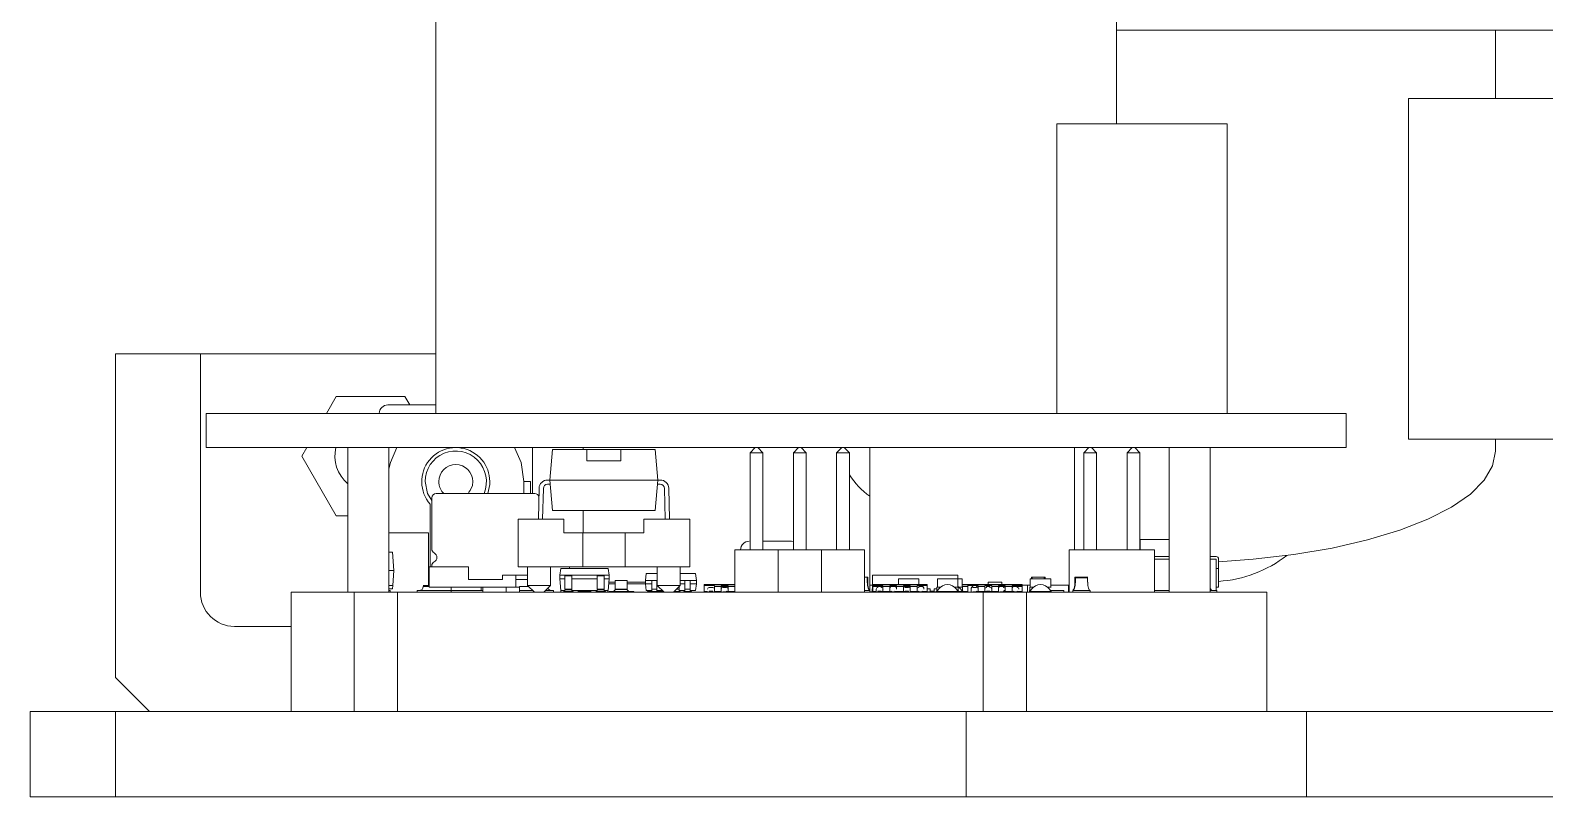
# Model space of a CAD drawing. Header units: millimetres. Extents: x -892 to 1085, y 100 to 1264.
# Drawn here: x 353.1 to 442.1, y 449.1 to 494.1 of the extents above; entities that cross this region are included whole.
import ezdxf

# ---------------------------------------------------------------- set-up
doc = ezdxf.new("R2010")
doc.units = ezdxf.units.MM

msp = doc.modelspace()

# ---------------------------------------------------------------- linework, layer by layer
at = {"color": 7, "linetype": 'Continuous', "lineweight": 15}
for p, q in [((376.97, 508.628), (376.97, 471.628)), ((416.97, 508.628), (416.97, 488.628)), ((457.14, 494.118), (416.97, 494.118)), ((439.24, 490.118), (439.24, 494.118)), ((434.14, 490.118), (434.14, 470.118)), ((457.14, 490.118), (434.14, 490.118)), ((423.47, 488.628), (413.47, 488.628)), ((413.47, 488.628), (413.47, 471.628)), ((423.47, 488.628), (423.47, 471.628)), ((358.14, 475.118), (363.14, 475.118)), ((358.14, 475.118), (358.14, 456.118)), ((363.14, 475.118), (363.14, 461.118)), ((363.14, 475.118), (365.14, 475.118)), ((365.14, 475.118), (376.97, 475.118)), ((371.12, 472.618), (370.548, 471.628)), ((375.161, 472.618), (371.12, 472.618)), ((375.45, 472.118), (375.161, 472.618)), ((376.97, 472.118), (374.145, 472.118)), ((363.47, 471.628), (363.47, 469.628)), ((363.47, 471.628), (430.47, 471.628)), ((430.47, 471.628), (430.47, 469.628)), ((457.14, 470.118), (434.14, 470.118)), ((439.24, 469.403), (439.24, 470.118)), ((363.47, 469.628), (430.47, 469.628)), ((369.393, 469.628), (369.099, 469.118)), ((369.099, 469.118), (371.12, 465.618)), ((371.805, 469.628), (371.805, 461.118)), ((374.215, 469.628), (374.215, 461.118)), ((382.645, 469.628), (382.645, 466.918)), ((383.678, 467.713), (383.834, 469.498)), ((383.834, 469.498), (385.853, 469.498)), ((385.64, 469.628), (385.64, 469.498)), ((387.853, 469.498), (385.853, 469.498)), ((387.853, 469.498), (389.872, 469.498)), ((390.028, 467.713), (389.872, 469.498)), ((395.445, 469.318), (395.745, 469.618)), ((396.195, 469.318), (395.445, 469.318)), ((395.445, 463.618), (395.445, 469.318)), ((395.895, 469.618), (395.745, 469.618)), ((396.195, 469.318), (395.895, 469.618)), ((396.195, 463.618), (396.195, 469.318)), ((397.985, 469.318), (398.285, 469.618)), ((397.985, 463.618), (397.985, 469.318)), ((398.735, 469.318), (397.985, 469.318)), ((398.435, 469.618), (398.285, 469.618)), ((398.735, 469.318), (398.435, 469.618)), ((398.735, 463.618), (398.735, 469.318)), ((400.525, 469.318), (400.825, 469.618)), ((401.275, 469.318), (400.525, 469.318)), ((400.525, 463.618), (400.525, 469.318)), ((400.975, 469.618), (400.825, 469.618)), ((400.84, 469.628), (400.84, 469.618)), ((401.275, 469.318), (400.975, 469.618)), ((401.275, 463.618), (401.275, 469.318)), ((402.47, 469.628), (402.47, 461.548)), ((414.51, 463.618), (414.51, 469.628)), ((415.055, 469.318), (415.355, 469.618)), ((415.805, 469.318), (415.055, 469.318)), ((415.055, 463.618), (415.055, 469.318)), ((415.505, 469.618), (415.355, 469.618)), ((415.505, 469.618), (415.805, 469.318)), ((415.805, 469.318), (415.805, 463.618)), ((417.895, 469.618), (417.595, 469.318)), ((418.345, 469.318), (417.595, 469.318)), ((417.595, 469.318), (417.595, 463.618)), ((418.045, 469.618), (417.895, 469.618)), ((418.345, 469.318), (418.045, 469.618)), ((418.345, 463.618), (418.345, 469.318)), ((420.065, 461.118), (420.065, 469.628)), ((422.475, 461.118), (422.475, 469.628)), ((385.853, 468.848), (385.855, 468.848)), ((385.855, 468.848), (387.852, 468.848)), ((387.852, 468.848), (387.853, 468.848)), ((382.145, 467.618), (382.145, 466.918)), ((382.145, 467.618), (382.545, 467.618)), ((382.545, 467.618), (382.545, 466.918)), ((383.543, 467.713), (383.678, 467.713)), ((383.7, 467.463), (383.543, 467.463)), ((383.834, 465.928), (383.678, 467.713)), ((383.678, 467.713), (390.028, 467.713)), ((389.872, 465.928), (390.028, 467.713)), ((390.163, 467.463), (390.006, 467.463)), ((390.028, 467.713), (390.163, 467.713)), ((376.734, 466.668), (376.734, 463.658)), ((376.984, 466.928), (376.984, 466.918)), ((378.884, 466.928), (376.984, 466.928)), ((378.884, 466.918), (376.984, 466.918)), ((378.884, 466.918), (378.884, 466.928)), ((380.448, 466.928), (380.447, 466.928)), ((381.135, 466.928), (381.135, 466.918)), ((381.264, 466.928), (381.264, 466.918)), ((382.998, 465.418), (383.043, 467.226)), ((383.293, 467.22), (383.248, 465.418)), ((390.459, 465.418), (390.413, 467.22)), ((390.663, 467.226), (390.709, 465.418)), ((371.12, 465.618), (371.805, 465.618)), ((376.645, 466.296), (376.645, 462.618)), ((383.834, 465.928), (389.872, 465.928)), ((385.64, 465.928), (385.64, 464.618)), ((374.215, 464.618), (376.545, 464.618)), ((376.545, 464.618), (376.545, 461.468)), ((381.803, 465.418), (384.503, 465.418)), ((381.803, 462.618), (381.803, 465.418)), ((384.503, 464.618), (384.503, 465.418)), ((384.503, 464.618), (385.603, 464.618)), ((385.603, 464.618), (388.103, 464.618)), ((385.603, 462.618), (385.603, 464.618)), ((388.103, 464.618), (389.203, 464.618)), ((388.103, 462.618), (388.103, 464.618)), ((389.203, 465.418), (389.203, 464.618)), ((389.203, 465.418), (391.903, 465.418)), ((391.903, 465.418), (391.903, 462.618)), ((418.373, 464.218), (418.373, 463.618)), ((420.065, 464.218), (418.373, 464.218)), ((374.42, 463.468), (374.215, 463.468)), ((374.42, 463.468), (374.514, 462.393)), ((395.05, 463.618), (394.55, 463.618)), ((394.55, 463.618), (394.55, 461.118)), ((395.05, 463.618), (396.59, 463.618)), ((397.09, 463.618), (396.59, 463.618)), ((397.09, 461.118), (397.09, 463.618)), ((397.59, 463.618), (397.09, 463.618)), ((397.59, 463.618), (399.13, 463.618)), ((399.63, 463.618), (399.13, 463.618)), ((399.63, 461.118), (399.63, 463.618)), ((400.13, 463.618), (399.63, 463.618)), ((400.13, 463.618), (401.67, 463.618)), ((402.17, 463.618), (401.67, 463.618)), ((402.17, 461.118), (402.17, 463.618)), ((414.2, 463.618), (414.2, 461.118)), ((414.7, 463.618), (414.2, 463.618)), ((414.7, 463.618), (418.7, 463.618)), ((419.2, 463.618), (418.7, 463.618)), ((419.2, 461.118), (419.2, 463.618)), ((419.2, 463.218), (420.065, 463.218)), ((419.2, 463.068), (420.065, 463.068)), ((422.475, 463.218), (422.823, 463.218)), ((422.475, 463.068), (422.823, 463.068)), ((422.823, 463.068), (422.823, 462.518)), ((422.973, 463.068), (422.973, 462.518)), ((374.514, 462.393), (374.215, 462.393)), ((374.514, 462.393), (374.438, 461.518)), ((376.584, 462.618), (376.584, 461.418)), ((376.584, 462.618), (378.884, 462.618)), ((376.734, 462.679), (376.734, 462.618)), ((378.884, 462.618), (378.884, 461.868)), ((381.684, 462.118), (380.884, 462.118)), ((380.884, 461.868), (380.884, 462.118)), ((381.684, 462.118), (382.368, 462.118)), ((381.684, 462.118), (381.684, 461.418)), ((381.803, 462.618), (385.603, 462.618)), ((382.368, 462.618), (382.368, 461.518)), ((383.718, 461.518), (383.718, 462.618)), ((384.26, 462.118), (384.31, 462.518)), ((384.26, 462.118), (387.16, 462.118)), ((384.26, 461.918), (384.26, 462.118)), ((384.26, 461.918), (384.56, 461.918)), ((384.31, 461.218), (384.26, 461.918)), ((384.31, 462.518), (387.11, 462.518)), ((384.56, 461.937), (384.56, 462.093)), ((384.96, 462.093), (384.56, 462.093)), ((384.56, 461.296), (384.56, 461.937)), ((384.844, 462.618), (384.819, 462.518)), ((384.96, 461.937), (384.96, 462.093)), ((384.96, 461.296), (384.96, 461.937)), ((384.96, 461.918), (386.46, 461.918)), ((385.603, 462.618), (388.103, 462.618)), ((386.46, 461.937), (386.46, 462.093)), ((386.86, 462.093), (386.46, 462.093)), ((386.46, 461.296), (386.46, 461.937)), ((386.86, 461.937), (386.86, 462.093)), ((386.86, 461.296), (386.86, 461.937)), ((386.86, 461.918), (387.16, 461.918)), ((387.16, 462.118), (387.11, 462.518)), ((387.11, 461.218), (387.16, 461.918)), ((387.16, 462.118), (387.16, 461.918)), ((388.103, 462.618), (391.903, 462.618)), ((389.29, 461.818), (389.34, 462.218)), ((389.34, 462.218), (389.988, 462.218)), ((389.988, 462.618), (389.988, 461.518)), ((391.338, 461.518), (391.338, 462.618)), ((391.338, 462.218), (392.24, 462.218)), ((392.29, 461.818), (392.24, 462.218)), ((402.341, 462.018), (402.17, 462.018)), ((402.316, 461.968), (402.316, 461.718)), ((402.346, 461.675), (402.346, 461.993)), ((402.366, 461.529), (402.366, 461.993)), ((402.641, 462.128), (407.641, 462.128)), ((402.641, 462.128), (402.641, 461.178)), ((404.16, 461.918), (404.16, 461.568)), ((404.16, 461.918), (405.36, 461.918)), ((405.36, 461.918), (405.36, 461.568)), ((406.446, 461.918), (406.446, 461.418)), ((406.446, 461.918), (407.646, 461.918)), ((407.641, 462.128), (407.641, 461.918)), ((407.646, 461.918), (407.646, 461.418)), ((407.646, 461.918), (407.9, 461.918)), ((407.9, 461.918), (407.9, 461.418)), ((411.907, 461.918), (411.907, 461.418)), ((411.907, 461.918), (413.107, 461.918)), ((411.98, 461.993), (411.98, 461.918)), ((412.755, 462.018), (412.005, 462.018)), ((412.73, 461.968), (412.73, 461.918)), ((412.76, 461.918), (412.76, 461.993)), ((412.78, 461.918), (412.78, 461.993)), ((413.107, 461.918), (413.107, 461.418)), ((414.52, 461.993), (414.52, 461.529)), ((414.54, 461.993), (414.54, 461.686)), ((415.3, 461.993), (414.54, 461.993)), ((415.295, 462.018), (414.545, 462.018)), ((414.57, 461.968), (415.27, 461.968)), ((414.57, 461.718), (414.57, 461.968)), ((415.27, 461.968), (415.27, 461.718)), ((422.823, 461.218), (422.823, 462.518)), ((422.973, 462.518), (422.823, 462.518)), ((422.973, 462.518), (422.973, 461.418)), ((368.47, 454.118), (368.47, 461.118)), ((368.47, 461.118), (372.182, 461.118)), ((372.182, 454.118), (372.182, 461.118)), ((372.182, 461.118), (374.722, 461.118)), ((374.215, 461.518), (374.438, 461.518)), ((374.215, 461.318), (374.42, 461.318)), ((374.215, 461.223), (374.284, 461.223)), ((374.284, 461.118), (374.284, 461.223)), ((374.438, 461.518), (374.42, 461.318)), ((374.722, 454.118), (374.722, 461.118)), ((374.722, 461.118), (409.145, 461.118)), ((375.884, 461.218), (377.884, 461.218)), ((375.884, 461.118), (375.884, 461.218)), ((376.234, 461.518), (376.584, 461.518)), ((376.234, 461.468), (376.584, 461.468)), ((381.684, 461.418), (376.584, 461.418)), ((377.884, 461.418), (377.884, 461.218)), ((377.884, 461.218), (379.745, 461.218)), ((377.884, 461.118), (377.884, 461.218)), ((378.884, 461.868), (380.884, 461.868)), ((379.645, 461.218), (379.645, 461.418)), ((379.745, 461.218), (379.745, 461.418)), ((379.745, 461.118), (379.745, 461.218)), ((381.109, 461.118), (381.109, 461.418)), ((381.684, 461.868), (382.368, 461.868)), ((381.684, 461.418), (381.884, 461.418)), ((382.418, 461.468), (381.884, 461.468)), ((381.884, 461.468), (381.884, 461.218)), ((381.884, 461.218), (382.668, 461.218)), ((381.884, 461.218), (381.884, 461.118)), ((382.368, 461.518), (382.768, 461.118)), ((382.368, 461.518), (383.718, 461.518)), ((383.318, 461.118), (383.718, 461.518)), ((383.418, 461.218), (383.884, 461.218)), ((383.884, 461.118), (383.884, 461.218)), ((384.31, 461.218), (384.548, 461.218)), ((384.329, 461.118), (384.329, 461.218)), ((384.485, 461.168), (385.035, 461.168)), ((384.96, 461.296), (384.56, 461.296)), ((384.96, 461.274), (384.56, 461.274)), ((384.56, 461.268), (384.56, 461.274)), ((384.96, 461.268), (384.56, 461.268)), ((384.56, 461.265), (384.56, 461.268)), ((384.96, 461.274), (384.96, 461.296)), ((384.96, 461.268), (384.96, 461.274)), ((384.96, 461.265), (384.96, 461.268)), ((384.973, 461.218), (386.448, 461.218)), ((385.035, 461.118), (385.035, 461.168)), ((385.329, 461.118), (385.329, 461.218)), ((385.329, 461.168), (385.435, 461.168)), ((385.985, 461.168), (385.435, 461.168)), ((385.435, 461.118), (385.435, 461.168)), ((385.933, 461.218), (386.019, 461.168)), ((385.985, 461.168), (385.985, 461.118)), ((385.985, 461.168), (386.091, 461.168)), ((386.091, 461.118), (386.091, 461.218)), ((386.385, 461.168), (386.935, 461.168)), ((386.86, 461.296), (386.46, 461.296)), ((386.86, 461.274), (386.46, 461.274)), ((386.46, 461.268), (386.46, 461.274)), ((386.86, 461.268), (386.46, 461.268)), ((386.46, 461.265), (386.46, 461.268)), ((386.86, 461.274), (386.86, 461.296)), ((386.86, 461.268), (386.86, 461.274)), ((386.86, 461.265), (386.86, 461.268)), ((386.873, 461.218), (387.11, 461.218)), ((386.935, 461.118), (386.935, 461.168)), ((387.091, 461.218), (387.091, 461.118)), ((387.119, 461.168), (387.119, 461.118)), ((387.139, 461.618), (387.519, 461.618)), ((387.146, 461.718), (387.519, 461.718)), ((388.619, 461.168), (387.162, 461.168)), ((387.419, 461.168), (387.519, 461.268)), ((387.519, 461.68), (387.519, 461.808)), ((387.519, 461.808), (388.219, 461.808)), ((387.519, 461.405), (387.519, 461.68)), ((387.519, 461.358), (387.519, 461.405)), ((387.519, 461.308), (387.519, 461.358)), ((387.519, 461.277), (387.519, 461.308)), ((388.219, 461.308), (387.519, 461.308)), ((387.519, 461.268), (387.519, 461.277)), ((387.519, 461.277), (388.219, 461.277)), ((388.219, 461.68), (388.219, 461.808)), ((388.219, 461.718), (389.29, 461.718)), ((388.219, 461.405), (388.219, 461.68)), ((388.219, 461.618), (389.29, 461.618)), ((388.219, 461.358), (388.219, 461.405)), ((388.219, 461.308), (388.219, 461.358)), ((388.219, 461.277), (388.219, 461.308)), ((388.219, 461.268), (388.219, 461.277)), ((388.219, 461.268), (388.319, 461.168)), ((388.619, 461.168), (388.619, 461.118)), ((389.29, 461.618), (389.29, 461.818)), ((389.29, 461.818), (389.988, 461.818)), ((389.29, 461.618), (389.665, 461.618)), ((389.34, 461.218), (389.29, 461.618)), ((389.34, 461.218), (389.665, 461.218)), ((389.419, 461.168), (389.59, 461.168)), ((389.419, 461.118), (389.419, 461.168)), ((389.59, 461.168), (389.59, 461.118)), ((389.59, 461.168), (390.04, 461.168)), ((389.665, 461.569), (389.665, 461.808)), ((389.965, 461.808), (389.665, 461.808)), ((389.665, 461.406), (389.665, 461.569)), ((389.665, 461.316), (389.665, 461.406)), ((389.665, 461.308), (389.665, 461.316)), ((389.665, 461.218), (389.665, 461.308)), ((389.965, 461.308), (389.665, 461.308)), ((389.965, 461.569), (389.965, 461.808)), ((389.965, 461.618), (389.988, 461.618)), ((389.965, 461.406), (389.965, 461.569)), ((389.965, 461.316), (389.965, 461.406)), ((389.965, 461.308), (389.965, 461.316)), ((389.965, 461.218), (389.965, 461.308)), ((389.965, 461.218), (390.288, 461.218)), ((389.988, 461.518), (390.388, 461.118)), ((389.988, 461.518), (391.338, 461.518)), ((390.04, 461.118), (390.04, 461.168)), ((390.04, 461.168), (390.24, 461.168)), ((390.24, 461.168), (390.338, 461.168)), ((390.24, 461.168), (390.24, 461.118)), ((390.938, 461.118), (391.338, 461.518)), ((390.988, 461.168), (391.34, 461.168)), ((391.265, 461.308), (391.128, 461.308)), ((391.265, 461.406), (391.265, 461.445)), ((391.265, 461.316), (391.265, 461.406)), ((391.265, 461.308), (391.265, 461.316)), ((391.265, 461.218), (391.265, 461.308)), ((391.265, 461.218), (391.615, 461.218)), ((391.338, 461.818), (392.29, 461.818)), ((391.338, 461.618), (391.615, 461.618)), ((391.34, 461.168), (391.34, 461.118)), ((391.54, 461.168), (391.99, 461.168)), ((391.54, 461.168), (391.54, 461.118)), ((391.615, 461.569), (391.615, 461.808)), ((391.915, 461.808), (391.615, 461.808)), ((391.615, 461.406), (391.615, 461.569)), ((391.615, 461.316), (391.615, 461.406)), ((391.615, 461.308), (391.615, 461.316)), ((391.615, 461.218), (391.615, 461.308)), ((391.915, 461.308), (391.615, 461.308)), ((391.915, 461.569), (391.915, 461.808)), ((391.915, 461.618), (392.29, 461.618)), ((391.915, 461.406), (391.915, 461.569)), ((391.915, 461.316), (391.915, 461.406)), ((391.915, 461.308), (391.915, 461.316)), ((391.915, 461.218), (391.915, 461.308)), ((391.915, 461.218), (392.24, 461.218)), ((391.99, 461.118), (391.99, 461.168)), ((392.24, 461.218), (392.29, 461.618)), ((392.29, 461.818), (392.29, 461.618)), ((392.746, 461.568), (392.746, 461.518)), ((392.746, 461.568), (394.55, 461.568)), ((392.746, 461.468), (392.746, 461.518)), ((393.346, 461.518), (392.746, 461.518)), ((392.746, 461.168), (392.746, 461.468)), ((392.746, 461.118), (392.746, 461.168)), ((392.946, 461.168), (392.746, 461.168)), ((393.246, 461.408), (393.046, 461.408)), ((393.046, 461.138), (393.046, 461.178)), ((393.046, 461.178), (393.246, 461.178)), ((393.246, 461.168), (393.046, 461.168)), ((393.246, 461.178), (393.246, 461.138)), ((393.346, 461.468), (393.346, 461.518)), ((393.346, 461.488), (393.746, 461.488)), ((393.346, 461.468), (393.746, 461.468)), ((393.346, 461.168), (393.346, 461.468)), ((393.346, 461.308), (393.346, 461.338)), ((393.346, 461.338), (393.346, 461.308)), ((393.346, 461.168), (393.746, 461.168)), ((393.346, 461.118), (393.346, 461.168)), ((394.146, 461.518), (393.746, 461.518)), ((393.746, 461.488), (393.746, 461.518)), ((393.746, 461.488), (393.746, 461.468)), ((393.746, 461.338), (393.746, 461.468)), ((394.146, 461.468), (393.746, 461.468)), ((393.746, 461.338), (393.746, 461.308)), ((393.746, 461.308), (393.746, 461.338)), ((394.046, 461.408), (393.846, 461.408)), ((393.846, 461.138), (394.046, 461.138)), ((394.046, 461.468), (394.046, 461.408)), ((394.046, 461.178), (394.046, 461.138)), ((394.146, 461.168), (394.046, 461.168)), ((394.146, 461.468), (394.146, 461.518)), ((394.146, 461.488), (394.546, 461.488)), ((394.146, 461.468), (394.546, 461.468)), ((394.146, 461.168), (394.146, 461.468)), ((394.146, 461.338), (394.146, 461.308)), ((394.146, 461.168), (394.546, 461.168)), ((394.146, 461.118), (394.146, 461.168)), ((394.346, 461.568), (394.346, 461.573)), ((394.507, 461.568), (394.507, 461.573)), ((394.533, 461.488), (394.525, 461.468)), ((394.546, 461.518), (394.546, 461.468)), ((394.55, 461.518), (394.546, 461.518)), ((394.546, 461.468), (394.546, 461.168)), ((394.546, 461.308), (394.546, 461.338)), ((394.546, 461.168), (394.546, 461.118)), ((394.55, 461.168), (394.546, 461.168)), ((394.55, 461.123), (394.549, 461.118)), ((402.17, 461.218), (402.474, 461.218)), ((402.316, 461.718), (402.331, 461.718)), ((402.47, 461.548), (402.641, 461.548)), ((402.47, 461.226), (402.47, 461.548)), ((402.474, 461.118), (402.474, 461.218)), ((402.652, 461.138), (402.474, 461.138)), ((402.616, 461.328), (402.616, 461.138)), ((402.652, 461.568), (402.652, 461.518)), ((402.652, 461.568), (405.852, 461.568)), ((402.652, 461.468), (402.652, 461.518)), ((403.252, 461.518), (402.652, 461.518)), ((402.652, 461.468), (403.252, 461.468)), ((402.652, 461.168), (402.652, 461.468)), ((402.652, 461.118), (402.652, 461.168)), ((402.652, 461.168), (402.852, 461.168)), ((402.952, 461.408), (402.952, 461.468)), ((403.152, 461.468), (402.952, 461.468)), ((402.952, 461.138), (402.952, 461.178)), ((402.952, 461.178), (403.152, 461.178)), ((402.952, 461.168), (403.202, 461.168)), ((403.152, 461.468), (403.152, 461.408)), ((403.252, 461.468), (403.252, 461.518)), ((403.252, 461.488), (403.652, 461.488)), ((403.252, 461.468), (403.652, 461.468)), ((403.252, 461.338), (403.252, 461.468)), ((403.252, 461.308), (403.252, 461.338)), ((403.252, 461.338), (403.252, 461.308)), ((403.252, 461.168), (403.652, 461.168)), ((403.252, 461.138), (403.541, 461.138)), ((403.652, 461.518), (403.652, 461.468)), ((404.052, 461.518), (403.652, 461.518)), ((403.652, 461.468), (404.052, 461.468)), ((403.652, 461.468), (403.652, 461.168)), ((403.652, 461.338), (403.652, 461.308)), ((403.652, 461.168), (403.652, 461.118)), ((403.741, 461.138), (403.752, 461.138)), ((403.952, 461.468), (403.752, 461.468)), ((403.752, 461.138), (403.752, 461.178)), ((403.752, 461.138), (403.952, 461.138)), ((403.952, 461.178), (403.952, 461.138)), ((404.052, 461.468), (404.052, 461.518)), ((404.052, 461.488), (404.452, 461.488)), ((404.052, 461.468), (404.452, 461.468)), ((404.052, 461.338), (404.052, 461.468)), ((404.052, 461.338), (404.052, 461.308)), ((404.052, 461.168), (404.452, 461.168)), ((404.197, 461.168), (404.11, 461.118)), ((404.16, 461.488), (404.16, 461.468)), ((404.448, 461.488), (404.414, 461.468)), ((404.452, 461.518), (404.452, 461.468)), ((404.852, 461.518), (404.452, 461.518)), ((404.452, 461.468), (404.452, 461.168)), ((404.452, 461.468), (404.852, 461.468)), ((404.452, 461.338), (404.452, 461.308)), ((404.452, 461.168), (404.452, 461.118)), ((404.629, 461.168), (404.503, 461.168)), ((404.552, 461.408), (404.552, 461.468)), ((404.752, 461.408), (404.552, 461.408)), ((404.552, 461.178), (404.752, 461.178)), ((404.552, 461.138), (404.752, 461.138)), ((404.752, 461.468), (404.752, 461.408)), ((404.752, 461.178), (404.752, 461.138)), ((404.852, 461.468), (404.852, 461.518)), ((404.852, 461.488), (405.252, 461.488)), ((404.852, 461.168), (404.852, 461.468)), ((404.852, 461.468), (405.252, 461.468)), ((404.852, 461.338), (404.852, 461.308)), ((404.852, 461.118), (404.852, 461.168)), ((404.852, 461.168), (405.252, 461.168)), ((404.896, 461.573), (404.855, 461.573)), ((404.896, 461.573), (404.918, 461.573)), ((405.107, 461.468), (405.073, 461.488)), ((405.252, 461.518), (405.252, 461.468)), ((405.852, 461.518), (405.252, 461.518)), ((405.252, 461.468), (405.252, 461.168)), ((405.252, 461.338), (405.252, 461.308)), ((405.252, 461.308), (405.252, 461.338)), ((405.352, 461.168), (405.252, 461.168)), ((405.252, 461.168), (405.252, 461.118)), ((405.352, 461.408), (405.352, 461.468)), ((405.552, 461.468), (405.352, 461.468)), ((405.352, 461.138), (405.352, 461.178)), ((405.352, 461.138), (405.552, 461.138)), ((405.395, 461.138), (405.41, 461.118)), ((405.552, 461.178), (405.552, 461.138)), ((405.852, 461.168), (405.552, 461.168)), ((405.652, 461.338), (405.652, 461.308)), ((405.741, 461.138), (406.041, 461.138)), ((405.766, 461.138), (405.766, 461.168)), ((405.852, 461.518), (405.852, 461.568)), ((405.852, 461.468), (405.852, 461.518)), ((405.852, 461.168), (405.852, 461.468)), ((406.016, 461.328), (405.852, 461.328)), ((406.016, 461.328), (406.016, 461.138)), ((406.016, 461.178), (406.266, 461.178)), ((406.041, 461.138), (406.2, 461.138)), ((406.241, 461.138), (406.241, 461.118)), ((406.241, 461.138), (406.397, 461.138)), ((406.421, 461.328), (406.266, 461.328)), ((406.266, 461.138), (406.266, 461.328)), ((406.483, 461.168), (406.396, 461.118)), ((406.421, 461.418), (406.631, 461.418)), ((406.421, 461.202), (406.421, 461.418)), ((406.483, 461.168), (406.45, 461.206)), ((406.915, 461.168), (406.483, 461.168)), ((407.178, 461.168), (406.915, 461.168)), ((407.61, 461.168), (407.178, 461.168)), ((407.462, 461.418), (407.671, 461.418)), ((407.642, 461.206), (407.61, 461.168)), ((407.61, 461.168), (407.696, 461.118)), ((407.647, 461.212), (407.652, 461.22)), ((407.671, 461.203), (407.671, 461.418)), ((407.864, 461.168), (407.691, 461.168)), ((407.716, 461.418), (407.925, 461.418)), ((407.896, 461.206), (407.864, 461.168)), ((407.864, 461.168), (407.95, 461.118)), ((407.9, 461.568), (408.24, 461.568)), ((407.9, 461.488), (408.24, 461.488)), ((407.9, 461.468), (408.24, 461.468)), ((407.901, 461.212), (407.906, 461.22)), ((407.925, 461.203), (407.925, 461.418)), ((407.942, 461.168), (408.24, 461.168)), ((407.99, 461.488), (407.99, 461.471)), ((408.24, 461.568), (411.44, 461.568)), ((408.24, 461.568), (408.24, 461.518)), ((408.84, 461.518), (408.24, 461.518)), ((408.24, 461.468), (408.24, 461.518)), ((408.24, 461.168), (408.24, 461.468)), ((408.24, 461.118), (408.24, 461.168)), ((408.44, 461.338), (408.44, 461.308)), ((408.54, 461.408), (408.54, 461.468)), ((408.74, 461.408), (408.54, 461.408)), ((408.54, 461.138), (408.74, 461.138)), ((408.74, 461.468), (408.74, 461.408)), ((408.74, 461.178), (408.74, 461.138)), ((408.84, 461.468), (408.84, 461.518)), ((408.84, 461.488), (409.24, 461.488)), ((408.84, 461.468), (409.24, 461.468)), ((408.84, 461.168), (408.84, 461.468)), ((408.84, 461.338), (408.84, 461.308)), ((408.84, 461.168), (409.24, 461.168)), ((408.84, 461.118), (408.84, 461.168)), ((408.9, 461.468), (408.9, 461.488)), ((408.9, 461.118), (408.9, 461.168)), ((408.99, 461.468), (408.99, 461.488)), ((408.99, 461.118), (408.99, 461.168)), ((409.145, 454.118), (409.145, 461.118)), ((409.145, 461.118), (411.685, 461.118)), ((409.64, 461.518), (409.24, 461.518)), ((409.24, 461.518), (409.24, 461.468)), ((409.24, 461.468), (409.24, 461.168)), ((409.24, 461.338), (409.24, 461.308)), ((409.24, 461.308), (409.24, 461.338)), ((409.64, 461.168), (409.24, 461.168)), ((409.34, 461.408), (409.34, 461.468)), ((409.54, 461.468), (409.34, 461.468)), ((409.34, 461.178), (409.54, 461.178)), ((409.44, 461.723), (410.24, 461.723)), ((409.44, 461.718), (409.44, 461.723)), ((410.24, 461.718), (409.44, 461.718)), ((409.44, 461.718), (409.44, 461.698)), ((409.44, 461.698), (409.44, 461.568)), ((409.54, 461.468), (409.54, 461.408)), ((409.64, 461.468), (409.64, 461.518)), ((409.64, 461.488), (410.04, 461.488)), ((409.64, 461.468), (410.04, 461.468)), ((409.64, 461.168), (409.64, 461.468)), ((409.64, 461.308), (409.64, 461.338)), ((409.64, 461.338), (409.64, 461.308)), ((409.64, 461.168), (410.04, 461.168)), ((410.44, 461.518), (410.04, 461.518)), ((410.04, 461.518), (410.04, 461.468)), ((410.04, 461.338), (410.04, 461.468)), ((410.04, 461.468), (410.44, 461.468)), ((410.04, 461.338), (410.04, 461.308)), ((410.34, 461.468), (410.14, 461.468)), ((410.14, 461.138), (410.34, 461.138)), ((410.24, 461.723), (410.24, 461.718)), ((410.24, 461.718), (410.24, 461.698)), ((410.24, 461.698), (410.24, 461.568)), ((410.34, 461.468), (410.34, 461.408)), ((410.34, 461.178), (410.34, 461.138)), ((410.44, 461.218), (410.348, 461.218)), ((410.44, 461.468), (410.44, 461.518)), ((410.44, 461.488), (410.84, 461.488)), ((410.44, 461.468), (410.84, 461.468)), ((410.44, 461.168), (410.44, 461.468)), ((410.44, 461.168), (410.84, 461.168)), ((410.44, 461.118), (410.44, 461.168)), ((410.443, 461.573), (410.443, 461.568)), ((410.484, 461.573), (410.443, 461.573)), ((410.484, 461.573), (410.506, 461.573)), ((410.84, 461.518), (410.84, 461.468)), ((411.44, 461.518), (410.84, 461.518)), ((410.84, 461.468), (410.84, 461.168)), ((410.84, 461.468), (411.44, 461.468)), ((410.84, 461.338), (410.84, 461.308)), ((410.84, 461.168), (410.84, 461.118)), ((410.94, 461.168), (410.84, 461.168)), ((411.14, 461.468), (410.94, 461.468)), ((410.94, 461.138), (410.94, 461.178)), ((410.94, 461.138), (411.14, 461.138)), ((411.14, 461.468), (411.14, 461.408)), ((411.14, 461.178), (411.14, 461.138)), ((411.44, 461.168), (411.14, 461.168)), ((411.24, 461.518), (411.24, 461.488)), ((411.24, 461.488), (411.44, 461.488)), ((411.24, 461.488), (411.24, 461.468)), ((411.24, 461.308), (411.24, 461.338)), ((411.24, 461.338), (411.24, 461.308)), ((411.44, 461.518), (411.44, 461.568)), ((411.907, 461.548), (411.44, 461.548)), ((411.44, 461.468), (411.44, 461.518)), ((411.44, 461.168), (411.44, 461.468)), ((411.44, 461.118), (411.44, 461.168)), ((411.685, 454.118), (411.685, 461.118)), ((411.685, 461.118), (425.81, 461.118)), ((411.74, 461.548), (411.74, 461.118)), ((411.944, 461.168), (411.857, 461.118)), ((411.882, 461.236), (411.872, 461.218)), ((411.882, 461.418), (412.092, 461.418)), ((411.882, 461.202), (411.882, 461.418)), ((411.944, 461.168), (411.911, 461.206)), ((412.376, 461.168), (411.944, 461.168)), ((412.639, 461.168), (412.376, 461.168)), ((413.071, 461.168), (412.639, 461.168)), ((412.923, 461.418), (413.132, 461.418)), ((413.103, 461.206), (413.071, 461.168)), ((413.071, 461.168), (413.157, 461.118)), ((413.113, 461.22), (413.103, 461.206)), ((414.05, 461.548), (413.107, 461.548)), ((413.108, 461.212), (413.113, 461.22)), ((413.113, 461.22), (413.108, 461.212)), ((413.888, 461.218), (413.113, 461.218)), ((413.888, 461.118), (413.888, 461.218)), ((414.05, 461.548), (414.2, 461.548)), ((414.15, 461.118), (414.15, 461.548)), ((414.198, 461.118), (414.198, 461.218)), ((414.198, 461.218), (414.2, 461.218)), ((414.412, 461.118), (414.412, 461.218)), ((414.412, 461.218), (415.428, 461.218)), ((414.57, 461.218), (414.412, 461.218)), ((414.556, 461.718), (414.57, 461.718)), ((415.27, 461.718), (415.285, 461.718)), ((415.428, 461.218), (415.27, 461.218)), ((415.428, 461.118), (415.428, 461.218)), ((419.2, 461.218), (420.065, 461.218)), ((422.475, 461.218), (422.873, 461.218)), ((422.973, 461.418), (422.823, 461.418)), ((422.873, 461.218), (422.873, 461.118)), ((425.81, 454.118), (425.81, 461.118)), ((365.14, 459.118), (368.47, 459.118)), ((358.14, 456.118), (360.14, 454.118)), ((353.14, 449.118), (353.14, 454.118)), ((353.14, 454.118), (358.14, 454.118)), ((358.14, 454.118), (358.14, 449.118)), ((358.14, 454.118), (408.14, 454.118)), ((408.14, 449.118), (408.14, 454.118)), ((408.14, 454.118), (428.14, 454.118)), ((428.14, 449.118), (428.14, 454.118)), ((428.14, 454.118), (538.14, 454.118)), ((353.14, 449.118), (358.14, 449.118)), ((358.14, 449.118), (408.14, 449.118)), ((408.14, 449.118), (428.14, 449.118)), ((428.14, 449.118), (538.14, 449.118))]:
    msp.add_line(p, q, dxfattribs=at)
at = {"color": 7, "linetype": 'Continuous', "lineweight": 15, "flags": 128}
for points in [[(374.215, 468.363), (374.307, 468.745), (374.687, 469.628)], [(381.604, 469.628), (381.983, 468.745), (382.145, 467.618)], [(422.973, 462.913), (425.01, 463.06), (427.388, 463.336), (429.64, 463.716), (431.729, 464.193), (433.617, 464.76), (435.273, 465.406), (436.668, 466.12), (437.779, 466.89), (438.586, 467.704), (439.076, 468.546), (439.24, 469.403)], [(376.734, 466.501), (376.482, 466.93), (376.345, 467.618)], [(378.898, 466.982), (378.993, 467.088), (379.121, 467.399), (379.145, 467.618), (379.145, 467.618), (379.145, 467.618)], [(397.985, 464.108), (397.98, 464.109), (397.882, 464.118)], [(394.55, 461.336), (394.548, 461.328), (394.546, 461.308)], [(402.474, 461.218), (402.446, 461.228), (402.419, 461.256), (402.395, 461.303), (402.373, 461.365), (402.355, 461.441), (402.342, 461.527), (402.333, 461.621), (402.331, 461.718)], [(414.556, 461.718), (414.553, 461.621), (414.545, 461.527), (414.532, 461.441), (414.514, 461.365), (414.492, 461.303), (414.467, 461.256), (414.44, 461.228), (414.412, 461.218)], [(415.428, 461.218), (415.4, 461.228), (415.373, 461.256), (415.349, 461.303), (415.327, 461.365), (415.309, 461.441), (415.296, 461.527), (415.287, 461.621), (415.285, 461.718)]]:
    msp.add_lwpolyline(points, dxfattribs=at)
at = {"color": 7, "linetype": 'Continuous', "lineweight": 15}
for centre, radius, start, end in [((374.145, 471.618), 0.5, 90, 178.85401), ((373.14, 469.118), 2.1, 165.94477, 230.52702), ((378.145, 467.618), 2, 339.8182, 221.40962), ((378.145, 467.618), 1.8, 337.24892, 180), ((378.145, 467.618), 1, 0, 179.99994), ((383.543, 467.213), 0.5, 90, 178.56432), ((383.543, 467.213), 0.25, 90, 178.56432), ((390.163, 467.213), 0.5, 1.43568, 90), ((390.163, 467.213), 0.25, 1.43568, 90), ((405.573, 470.899), 5.177, 213.88371, 233.17712), ((376.984, 466.668), 0.25, 90, 180), ((382.784, 466.668), 0.25, 10.22163, 90), ((395.382, 463.618), 0.5, 90, 180), ((376.984, 463.658), 0.25, 180, 242.96431), ((376.984, 462.679), 0.25, 117.03569, 180), ((376.734, 463.168), 0.3, 297.03569, 62.96431), ((422.823, 463.068), 0.15, 0, 90), ((422.487, 469.105), 7.361, 273.78646, 307.70368), ((402.341, 461.993), 0.025, 0, 90), ((412.005, 461.993), 0.025, 90, 180), ((412.755, 461.993), 0.025, 0, 90), ((414.545, 461.993), 0.025, 90, 180), ((365.14, 461.118), 2, 180, 270), ((375.984, 461.468), 0.25, 270, 0), ((383.784, 461.468), 0.25, 205.82836, 270), ((393.046, 461.308), 0.0997, 89.83006, 179.82904), ((393.247, 461.308), 0.0997, 0.17096, 90.16994), ((393.846, 461.308), 0.0997, 89.83006, 179.82904), ((394.054, 461.081), 0.0976, 22.48756, 94.37322), ((402.866, 461.529), 0.5, 180, 198.87453), ((402.952, 461.308), 0.0997, 89.83006, 179.82904), ((403.153, 461.308), 0.0997, 0.17096, 90.16994), ((403.16, 461.081), 0.0976, 22.48756, 94.37322), ((403.745, 461.081), 0.0976, 85.62678, 157.51244), ((403.96, 461.081), 0.0976, 22.48756, 94.37322), ((404.208, 461.118), 0.0973, 149.04709, 179.97278), ((404.545, 461.081), 0.0976, 85.62678, 157.51244), ((405.352, 461.308), 0.0997, 89.83006, 179.82904), ((405.345, 461.081), 0.0976, 85.62678, 157.51244), ((405.56, 461.081), 0.0976, 22.48756, 94.37322), ((406.495, 461.118), 0.0983, 116.67396, 179.80708), ((406.272, 461.468), 0.3, 302.53283, 324.62346), ((407.046, 460.918), 0.65, 90, 144.62346), ((407.046, 460.918), 0.65, 35.37654, 90), ((407.821, 461.468), 0.3, 215.37654, 235.83226), ((407.3, 460.918), 0.65, 35.37654, 57.83849), ((408.075, 461.468), 0.3, 215.37654, 235.83226), ((407.852, 461.118), 0.0983, 0.19292, 63.32604), ((408.748, 461.081), 0.0976, 22.48756, 94.37322), ((409.34, 461.308), 0.0997, 89.83006, 179.82904), ((409.333, 461.081), 0.0976, 85.62678, 157.51244), ((409.541, 461.308), 0.0997, 0.17096, 90.16994), ((409.548, 461.081), 0.0976, 22.48756, 94.37322), ((410.341, 461.308), 0.0997, 0.17096, 90.16994), ((410.348, 461.081), 0.0976, 22.48756, 94.37322), ((410.933, 461.081), 0.0976, 85.62678, 157.51244), ((411.141, 461.308), 0.0997, 0.17096, 90.16994), ((411.148, 461.081), 0.0976, 22.48756, 94.37322), ((411.733, 461.468), 0.3, 302.53283, 324.62346), ((412.507, 460.918), 0.65, 90, 144.62346), ((412.507, 460.918), 0.65, 35.37654, 90), ((413.282, 461.468), 0.3, 215.37654, 235.83226), ((413.059, 461.118), 0.0983, 0.19292, 63.32604), ((414.02, 461.529), 0.5, 341.12577, 0), ((422.673, 461.418), 0.2, 188.10961, 270)]:
    msp.add_arc(centre, radius, start, end, dxfattribs=at)
for start_param, end_param in [(1.570796, 1.627695), (4.655491, 4.712389)]:
    msp.add_ellipse((386.853, 469.498), major_axis=(0, 11.43), ratio=0.087489, start_param=start_param, end_param=end_param, dxfattribs=at)
for points, knots in [([(377.145, 467.618), (377.145, 467.618), (377.145, 467.618), (377.145, 467.618), (377.145, 467.617), (377.145, 467.611), (377.146, 467.589), (377.149, 467.499), (377.185, 467.304), (377.278, 467.078), (377.401, 466.965), (377.441, 466.928)], [0, 0, 0, 0, 0.000131, 0.00039, 0.001425, 0.005567, 0.022135, 0.088426, 0.354921, 0.789519, 1, 1, 1, 1]), ([(382.784, 466.918), (382.767, 466.918), (382.733, 466.918), (382.473, 466.918), (382.087, 466.918), (381.573, 466.918), (380.946, 466.918), (380.25, 466.918), (379.542, 466.918), (379.1, 466.918), (378.884, 466.918)], [0, 0, 0, 0, 0.128782, 0.25375, 0.372685, 0.49563, 0.623544, 0.752764, 0.879399, 1, 1, 1, 1]), ([(380.24, 466.928), (380.232, 466.928), (380.192, 466.928), (380.136, 466.928), (380.063, 466.928), (380.01, 466.928), (379.964, 466.928), (379.933, 466.928), (379.901, 466.928), (379.88, 466.928), (379.866, 466.928), (379.856, 466.928), (379.849, 466.928), (379.848, 466.928), (379.848, 466.928)], [0, 0, 0, 0, 0.027299, 0.137823, 0.192595, 0.302989, 0.369273, 0.435582, 0.501846, 0.634082, 0.699941, 0.765797, 0.882691, 1, 1, 1, 1]), ([(380.594, 466.928), (380.593, 466.928), (380.592, 466.928), (380.588, 466.928), (380.574, 466.928), (380.556, 466.928), (380.528, 466.928), (380.491, 466.928), (380.441, 466.928), (380.368, 466.928), (380.291, 466.928), (380.249, 466.928), (380.24, 466.928)], [0, 0, 0, 0, 0.036486, 0.182727, 0.255758, 0.328784, 0.464676, 0.566222, 0.647506, 0.805973, 0.961585, 1, 1, 1, 1]), ([(397.882, 464.118), (397.866, 464.118), (397.84, 464.118), (397.684, 464.118), (397.522, 464.118), (397.323, 464.118), (397.033, 464.118), (396.637, 464.118), (396.34, 464.118), (396.195, 464.118)], [0, 0, 0, 0, 0.195079, 0.301332, 0.407361, 0.513613, 0.619643, 0.814722, 1, 1, 1, 1]), ([(402.341, 462.018), (402.341, 462.018), (402.34, 462.017), (402.336, 462.009), (402.332, 462), (402.327, 461.991), (402.322, 461.98), (402.318, 461.972), (402.316, 461.968)], [0, 0, 0, 0, 0.188769, 0.415702, 0.54529, 0.68572, 0.837228, 1, 1, 1, 1]), ([(402.366, 461.993), (402.366, 461.993), (402.366, 461.993), (402.363, 461.992), (402.358, 461.989), (402.35, 461.985), (402.336, 461.978), (402.323, 461.972), (402.316, 461.968)], [0, 0, 0, 0, 0.118499, 0.237954, 0.359293, 0.483167, 0.737829, 1, 1, 1, 1]), ([(411.98, 461.993), (411.981, 461.993), (411.982, 461.992), (411.989, 461.988), (411.998, 461.984), (412.008, 461.979), (412.018, 461.974), (412.026, 461.97), (412.03, 461.968)], [0, 0, 0, 0, 0.188759, 0.415689, 0.545277, 0.68571, 0.837223, 1, 1, 1, 1]), ([(412.005, 462.018), (412.006, 462.018), (412.006, 462.017), (412.011, 462.009), (412.015, 462), (412.019, 461.991), (412.025, 461.98), (412.028, 461.972), (412.03, 461.968)], [0, 0, 0, 0, 0.188769, 0.415702, 0.54529, 0.68572, 0.837228, 1, 1, 1, 1]), ([(412.755, 462.018), (412.755, 462.018), (412.754, 462.017), (412.75, 462.009), (412.746, 462), (412.741, 461.991), (412.736, 461.98), (412.732, 461.972), (412.73, 461.968)], [0, 0, 0, 0, 0.188769, 0.415702, 0.54529, 0.68572, 0.837228, 1, 1, 1, 1]), ([(384.485, 461.168), (384.486, 461.169), (384.487, 461.169), (384.5, 461.173), (384.521, 461.184), (384.542, 461.205), (384.556, 461.232), (384.56, 461.252), (384.56, 461.263), (384.56, 461.265)], [0, 0, 0, 0, 0.059726, 0.159803, 0.401024, 0.639284, 0.81175, 0.95637, 1, 1, 1, 1]), ([(384.96, 461.265), (384.961, 461.256), (384.962, 461.238), (384.974, 461.212), (384.994, 461.187), (385.017, 461.174), (385.031, 461.17), (385.035, 461.169), (385.035, 461.168), (385.035, 461.168)], [0, 0, 0, 0, 0.154777, 0.308778, 0.528333, 0.823032, 0.914442, 0.976358, 1, 1, 1, 1]), ([(385.435, 461.168), (385.447, 461.173), (385.467, 461.18), (385.488, 461.2), (385.496, 461.215), (385.498, 461.218)], [0, 0, 0, 0, 0.483579, 0.864623, 1, 1, 1, 1]), ([(385.922, 461.218), (385.923, 461.218), (385.927, 461.206), (385.946, 461.187), (385.968, 461.173), (385.982, 461.169), (385.985, 461.168)], [0, 0, 0, 0, 0.025062, 0.381469, 0.876042, 1, 1, 1, 1]), ([(386.385, 461.168), (386.386, 461.169), (386.387, 461.169), (386.4, 461.173), (386.421, 461.184), (386.442, 461.205), (386.456, 461.232), (386.46, 461.252), (386.46, 461.263), (386.46, 461.265)], [0, 0, 0, 0, 0.059726, 0.159803, 0.401024, 0.639284, 0.81175, 0.95637, 1, 1, 1, 1]), ([(386.86, 461.265), (386.861, 461.256), (386.862, 461.238), (386.874, 461.212), (386.894, 461.187), (386.917, 461.174), (386.931, 461.17), (386.935, 461.169), (386.935, 461.168), (386.935, 461.168)], [0, 0, 0, 0, 0.154777, 0.308778, 0.528333, 0.823032, 0.914442, 0.976358, 1, 1, 1, 1]), ([(389.615, 461.168), (389.616, 461.168), (389.629, 461.169), (389.65, 461.177), (389.664, 461.201), (389.665, 461.215), (389.665, 461.218)], [0, 0, 0, 0, 0.018913, 0.571142, 0.895469, 1, 1, 1, 1]), ([(389.965, 461.218), (389.967, 461.21), (389.971, 461.186), (389.993, 461.171), (390.01, 461.168), (390.015, 461.168), (390.015, 461.168)], [0, 0, 0, 0, 0.275963, 0.77378, 0.981092, 1, 1, 1, 1]), ([(390.265, 461.168), (390.266, 461.168), (390.279, 461.169), (390.298, 461.174), (390.307, 461.193), (390.309, 461.198)], [0, 0, 0, 0, 0.025111, 0.758335, 1, 1, 1, 1]), ([(391.265, 461.218), (391.267, 461.21), (391.271, 461.186), (391.293, 461.171), (391.31, 461.168), (391.315, 461.168), (391.315, 461.168)], [0, 0, 0, 0, 0.275963, 0.77378, 0.981092, 1, 1, 1, 1]), ([(391.565, 461.168), (391.566, 461.168), (391.579, 461.169), (391.6, 461.177), (391.614, 461.201), (391.615, 461.215), (391.615, 461.218)], [0, 0, 0, 0, 0.0189127, 0.5711421, 0.8954693, 1, 1, 1, 1]), ([(391.915, 461.218), (391.917, 461.21), (391.921, 461.186), (391.943, 461.171), (391.96, 461.168), (391.965, 461.168), (391.965, 461.168)], [0, 0, 0, 0, 0.275963, 0.77378, 0.981092, 1, 1, 1, 1]), ([(392.986, 461.118), (392.996, 461.124), (393.014, 461.136), (393.036, 461.138), (393.046, 461.138)], [0, 0, 0, 0, 0.524062, 1, 1, 1, 1]), ([(393.246, 461.138), (393.258, 461.137), (393.279, 461.136), (393.298, 461.124), (393.306, 461.118)], [0, 0, 0, 0, 0.524062, 1, 1, 1, 1]), ([(393.786, 461.118), (393.796, 461.124), (393.814, 461.136), (393.836, 461.138), (393.846, 461.138)], [0, 0, 0, 0, 0.524062, 1, 1, 1, 1]), ([(394.146, 461.338), (394.144, 461.355), (394.141, 461.388), (394.117, 461.428), (394.091, 461.454), (394.067, 461.467), (394.052, 461.468), (394.046, 461.468)], [0, 0, 0, 0, 0.2854849, 0.5503918, 0.7623778, 0.8981219, 1, 1, 1, 1]), ([(394.106, 461.118), (394.097, 461.124), (394.078, 461.136), (394.057, 461.138), (394.046, 461.138)], [0, 0, 0, 0, 0.524062, 1, 1, 1, 1]), ([(402.331, 461.718), (402.331, 461.718), (402.332, 461.718), (402.333, 461.718), (402.336, 461.716), (402.352, 461.69), (402.355, 461.634), (402.363, 461.576), (402.365, 461.543), (402.366, 461.532), (402.366, 461.53), (402.366, 461.529), (402.366, 461.529), (402.366, 461.529)], [0, 0, 0, 0, 0.004936, 0.010103, 0.021805, 0.053322, 0.468578, 0.81553, 0.938105, 0.976487, 0.989631, 0.99503, 1, 1, 1, 1]), ([(402.474, 461.218), (402.457, 461.247), (402.43, 461.291), (402.406, 461.346), (402.396, 461.368), (402.393, 461.373), (402.392, 461.374), (402.392, 461.374), (402.392, 461.374), (402.392, 461.372), (402.393, 461.368), (402.394, 461.366)], [0, 0, 0, 0, 0.52368, 0.808949, 0.88025, 0.90344, 0.921562, 0.929807, 0.938039, 0.955675, 1, 1, 1, 1]), ([(402.892, 461.118), (402.902, 461.124), (402.92, 461.136), (402.942, 461.138), (402.952, 461.138)], [0, 0, 0, 0, 0.524062, 1, 1, 1, 1]), ([(403.752, 461.468), (403.745, 461.468), (403.728, 461.466), (403.701, 461.448), (403.675, 461.419), (403.656, 461.379), (403.653, 461.351), (403.652, 461.338)], [0, 0, 0, 0, 0.121703, 0.281265, 0.526269, 0.780975, 1, 1, 1, 1]), ([(403.752, 461.138), (403.741, 461.137), (403.719, 461.136), (403.701, 461.124), (403.692, 461.118)], [0, 0, 0, 0, 0.524062, 1, 1, 1, 1]), ([(404.052, 461.338), (404.05, 461.355), (404.047, 461.388), (404.023, 461.428), (403.997, 461.454), (403.973, 461.467), (403.958, 461.468), (403.952, 461.468)], [0, 0, 0, 0, 0.285485, 0.550392, 0.762378, 0.898122, 1, 1, 1, 1]), ([(404.012, 461.118), (404.003, 461.124), (403.984, 461.136), (403.963, 461.138), (403.952, 461.138)], [0, 0, 0, 0, 0.524062, 1, 1, 1, 1]), ([(404.116, 461.168), (404.115, 461.168), (404.112, 461.161), (404.111, 461.152), (404.111, 461.145)], [0, 0, 0, 0, 0.0689871, 1, 1, 1, 1]), ([(404.552, 461.468), (404.545, 461.468), (404.528, 461.466), (404.501, 461.448), (404.475, 461.419), (404.456, 461.379), (404.453, 461.351), (404.452, 461.338)], [0, 0, 0, 0, 0.121703, 0.281265, 0.526269, 0.780975, 1, 1, 1, 1]), ([(404.492, 461.118), (404.502, 461.124), (404.52, 461.136), (404.542, 461.138), (404.552, 461.138)], [0, 0, 0, 0, 0.524062, 1, 1, 1, 1]), ([(404.852, 461.338), (404.85, 461.355), (404.847, 461.388), (404.823, 461.428), (404.797, 461.454), (404.773, 461.467), (404.758, 461.468), (404.752, 461.468)], [0, 0, 0, 0, 0.285485, 0.550392, 0.762378, 0.898122, 1, 1, 1, 1]), ([(404.752, 461.138), (404.764, 461.137), (404.785, 461.136), (404.804, 461.124), (404.812, 461.118)], [0, 0, 0, 0, 0.524062, 1, 1, 1, 1]), ([(405.352, 461.138), (405.341, 461.137), (405.319, 461.136), (405.301, 461.124), (405.292, 461.118)], [0, 0, 0, 0, 0.524062, 1, 1, 1, 1]), ([(405.652, 461.338), (405.65, 461.355), (405.647, 461.388), (405.623, 461.428), (405.597, 461.454), (405.573, 461.467), (405.558, 461.468), (405.552, 461.468)], [0, 0, 0, 0, 0.285485, 0.550392, 0.762378, 0.898122, 1, 1, 1, 1]), ([(405.612, 461.118), (405.603, 461.124), (405.584, 461.136), (405.563, 461.138), (405.552, 461.138)], [0, 0, 0, 0, 0.524062, 1, 1, 1, 1]), ([(406.441, 461.22), (406.435, 461.216), (406.423, 461.207), (406.41, 461.188), (406.4, 461.167), (406.398, 461.152), (406.397, 461.145)], [0, 0, 0, 0, 0.244925, 0.497493, 0.751366, 1, 1, 1, 1]), ([(406.421, 461.192), (406.421, 461.186), (406.421, 461.169), (406.421, 461.151), (406.421, 461.14)], [0, 0, 0, 0, 0.324272, 1, 1, 1, 1]), ([(407.696, 461.145), (407.695, 461.152), (407.693, 461.168), (407.683, 461.188), (407.67, 461.207), (407.658, 461.216), (407.652, 461.221)], [0, 0, 0, 0, 0.248401, 0.50196, 0.754488, 1, 1, 1, 1]), ([(407.95, 461.145), (407.949, 461.152), (407.947, 461.168), (407.937, 461.188), (407.924, 461.207), (407.912, 461.216), (407.906, 461.221)], [0, 0, 0, 0, 0.248401, 0.50196, 0.754488, 1, 1, 1, 1]), ([(407.925, 461.14), (407.925, 461.151), (407.925, 461.168), (407.925, 461.185), (407.925, 461.192)], [0, 0, 0, 0, 0.648976, 1, 1, 1, 1]), ([(408.54, 461.468), (408.533, 461.468), (408.516, 461.466), (408.489, 461.448), (408.463, 461.419), (408.444, 461.379), (408.441, 461.351), (408.44, 461.338)], [0, 0, 0, 0, 0.121703, 0.281265, 0.526269, 0.780975, 1, 1, 1, 1]), ([(408.48, 461.118), (408.49, 461.124), (408.508, 461.136), (408.53, 461.138), (408.54, 461.138)], [0, 0, 0, 0, 0.524062, 1, 1, 1, 1]), ([(408.84, 461.338), (408.838, 461.355), (408.835, 461.388), (408.811, 461.428), (408.785, 461.454), (408.761, 461.467), (408.746, 461.468), (408.74, 461.468)], [0, 0, 0, 0, 0.285485, 0.550392, 0.762378, 0.898122, 1, 1, 1, 1]), ([(409.34, 461.138), (409.329, 461.137), (409.307, 461.136), (409.289, 461.124), (409.28, 461.118)], [0, 0, 0, 0, 0.524062, 1, 1, 1, 1]), ([(410.14, 461.468), (410.133, 461.468), (410.116, 461.466), (410.089, 461.448), (410.063, 461.419), (410.044, 461.379), (410.041, 461.351), (410.04, 461.338)], [0, 0, 0, 0, 0.121703, 0.281265, 0.526269, 0.780975, 1, 1, 1, 1]), ([(410.08, 461.118), (410.09, 461.124), (410.108, 461.136), (410.13, 461.138), (410.14, 461.138)], [0, 0, 0, 0, 0.524062, 1, 1, 1, 1]), ([(410.94, 461.468), (410.933, 461.468), (410.916, 461.466), (410.889, 461.448), (410.863, 461.419), (410.844, 461.379), (410.841, 461.351), (410.84, 461.338)], [0, 0, 0, 0, 0.121703, 0.281265, 0.526269, 0.780975, 1, 1, 1, 1]), ([(410.94, 461.138), (410.929, 461.137), (410.907, 461.136), (410.889, 461.124), (410.88, 461.118)], [0, 0, 0, 0, 0.524062, 1, 1, 1, 1]), ([(411.902, 461.22), (411.896, 461.216), (411.884, 461.207), (411.871, 461.188), (411.861, 461.167), (411.859, 461.152), (411.858, 461.145)], [0, 0, 0, 0, 0.2449247, 0.4974933, 0.7513665, 1, 1, 1, 1]), ([(414.493, 461.366), (414.494, 461.368), (414.495, 461.372), (414.495, 461.374), (414.495, 461.374), (414.494, 461.374), (414.493, 461.373), (414.491, 461.368), (414.481, 461.346), (414.456, 461.291), (414.43, 461.247), (414.412, 461.218)], [0, 0, 0, 0, 0.044323, 0.061958, 0.07019, 0.078435, 0.096558, 0.119748, 0.191051, 0.476321, 1, 1, 1, 1]), ([(414.52, 461.529), (414.52, 461.529), (414.52, 461.529), (414.52, 461.53), (414.521, 461.532), (414.523, 461.564), (414.528, 461.621), (414.537, 461.679), (414.546, 461.708), (414.551, 461.716), (414.554, 461.718), (414.555, 461.718), (414.556, 461.718), (414.556, 461.718)], [0, 0, 0, 0, 0.004967, 0.010364, 0.023502, 0.061865, 0.530544, 0.846805, 0.946703, 0.978206, 0.989902, 0.995066, 1, 1, 1, 1])]:
    msp.add_open_spline(points, degree=3, knots=knots, dxfattribs=at)
for points in [[(393.746, 461.308), (393.746, 461.293), (393.746, 461.263), (393.746, 461.167), (393.746, 461.118)], [(402.852, 461.308), (402.852, 461.293), (402.852, 461.262), (402.852, 461.166), (402.852, 461.118)], [(403.252, 461.308), (403.252, 461.293), (403.252, 461.263), (403.252, 461.167), (403.252, 461.118)], [(404.452, 461.308), (404.452, 461.293), (404.452, 461.263), (404.452, 461.167), (404.452, 461.118)], [(406.915, 461.168), (406.834, 461.168), (406.671, 461.168), (406.546, 461.168), (406.483, 461.168)], [(407.61, 461.168), (407.547, 461.168), (407.422, 461.168), (407.259, 461.168), (407.178, 461.168)], [(408.44, 461.308), (408.44, 461.293), (408.44, 461.262), (408.44, 461.166), (408.44, 461.118)], [(409.24, 461.308), (409.24, 461.293), (409.24, 461.263), (409.24, 461.167), (409.24, 461.118)], [(409.64, 461.308), (409.64, 461.293), (409.64, 461.263), (409.64, 461.167), (409.64, 461.118)], [(410.04, 461.308), (410.04, 461.293), (410.04, 461.263), (410.04, 461.167), (410.04, 461.118)]]:
    msp.add_open_spline(points, degree=3, dxfattribs=at)

doc.saveas('drawing.dxf')
